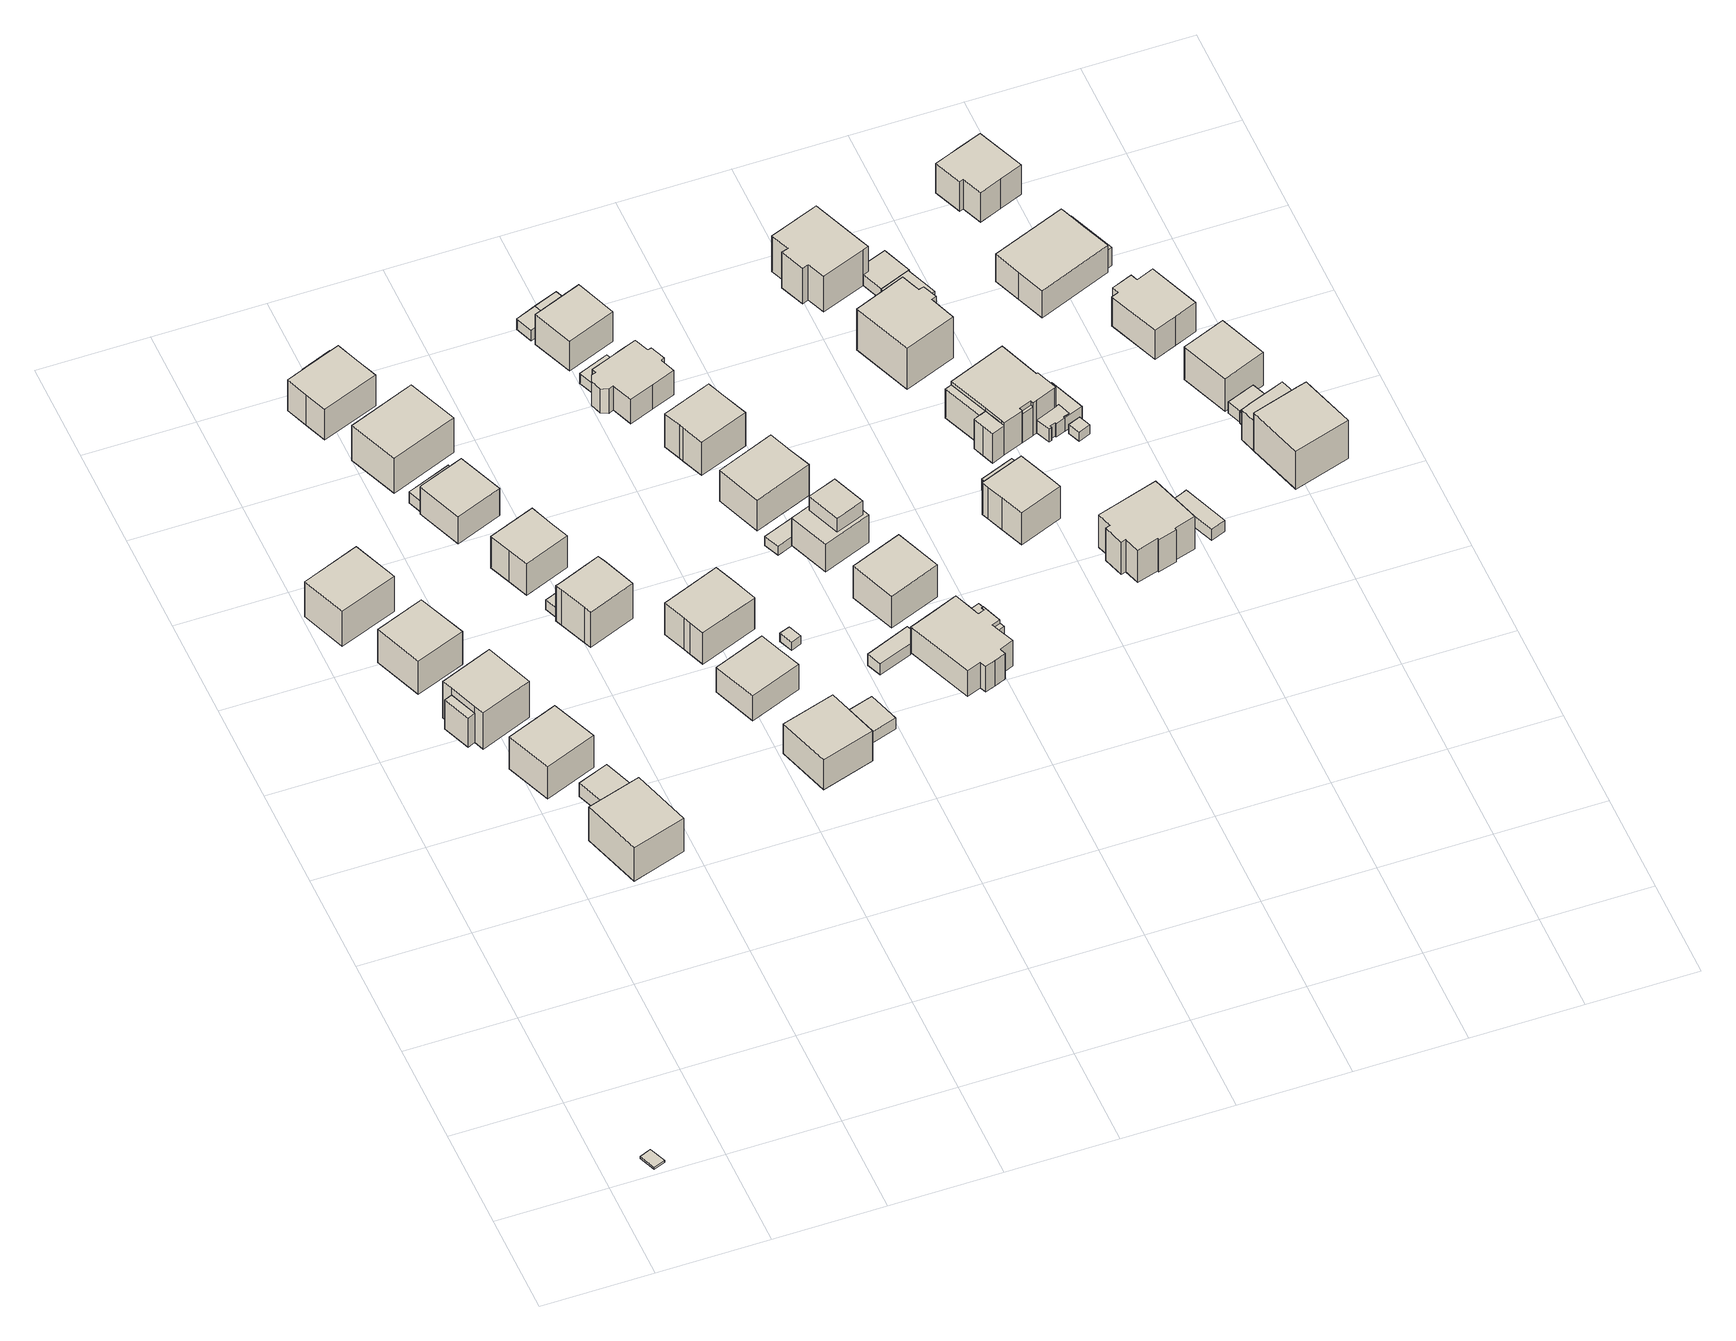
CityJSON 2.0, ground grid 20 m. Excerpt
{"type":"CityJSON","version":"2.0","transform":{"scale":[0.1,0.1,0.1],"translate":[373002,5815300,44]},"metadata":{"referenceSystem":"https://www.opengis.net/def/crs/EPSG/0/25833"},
"CityObjects":{
"building1":{"type":"Building","attributes":{"Gemeindeschluessel":"11000005","BezugspunktDach":"2200","function":"31001_3062","measuredHeight":0.444,"storeysAboveGround":1},"address":[{"country":"Germany","locality":"Berlin","thoroughfareNumber":"26 (1)","thoroughfareName":"Am Flugplatz Gatow"}],"geometry":[{"type":"Solid","lod":"1","boundaries":[[[[0,1,2,3]],[[4,5,6,7]],[[4,7,3,2]],[[5,4,2,1]],[[6,5,1,0]],[[7,6,0,3]]]]}]},
"building2":{"type":"Building","attributes":{"Gemeindeschluessel":"11000005","BezugspunktDach":"2200","function":"51009_1610","measuredHeight":6.77,"storeysAboveGround":0},"address":[{"country":"Germany","locality":"Berlin"}],"geometry":[{"type":"Solid","lod":"1","boundaries":[[[[8,9,10,11]],[[12,13,14,15]],[[12,15,11,10]],[[13,12,10,9]],[[14,13,9,8]],[[15,14,8,11]]]]}]},
"building3":{"type":"Building","attributes":{"Gemeindeschluessel":"11000005","BezugspunktDach":"2200","function":"31001_1010","measuredHeight":9.27,"storeysAboveGround":2},"address":[{"country":"Germany","locality":"Berlin","thoroughfareNumber":"9","thoroughfareName":"Richard-Byrd-Straße"}],"geometry":[{"type":"Solid","lod":"1","boundaries":[[[[16,17,18,19]],[[20,21,22,23]],[[20,23,19,18]],[[21,20,18,17]],[[22,21,17,16]],[[23,22,16,19]]]]}]},
"building4":{"type":"Building","attributes":{"Gemeindeschluessel":"11000005","BezugspunktDach":"2200","function":"31001_1010","measuredHeight":8.78,"storeysAboveGround":2},"address":[{"country":"Germany","locality":"Berlin","thoroughfareNumber":"7","thoroughfareName":"Richard-Byrd-Straße"}],"geometry":[{"type":"Solid","lod":"1","boundaries":[[[[24,25,26,27]],[[28,29,30,31]],[[28,31,27,26]],[[29,28,26,25]],[[30,29,25,24]],[[31,30,24,27]]]]}]},
"building5":{"type":"Building","attributes":{"Gemeindeschluessel":"11000005","BezugspunktDach":"2200","function":"31001_1010","measuredHeight":9.46,"storeysAboveGround":2},"address":[{"country":"Germany","locality":"Berlin","thoroughfareNumber":"5","thoroughfareName":"Richard-Byrd-Straße"}],"geometry":[{"type":"Solid","lod":"1","boundaries":[[[[32,33,34,35,36,37]],[[38,39,40,13,12,41]],[[38,41,37,36]],[[39,38,36,35]],[[40,39,35,34]],[[13,40,34,33]],[[12,13,33,32]],[[41,12,32,37]]]]}]},
"building6":{"type":"Building","attributes":{"Gemeindeschluessel":"11000005","BezugspunktDach":"2200","function":"31001_1010","measuredHeight":8.52,"storeysAboveGround":2},"address":[{"country":"Germany","locality":"Berlin","thoroughfareNumber":"3","thoroughfareName":"Richard-Byrd-Straße"}],"geometry":[{"type":"Solid","lod":"1","boundaries":[[[[42,43,44,45]],[[46,47,48,49]],[[46,49,45,44]],[[47,46,44,43]],[[48,47,43,42]],[[49,48,42,45]]]]}]},
"building7":{"type":"Building","attributes":{"Gemeindeschluessel":"11000005","BezugspunktDach":"2200","function":"31001_1010","measuredHeight":9.33,"storeysAboveGround":2},"address":[{"country":"Germany","locality":"Berlin","thoroughfareNumber":"1","thoroughfareName":"Richard-Byrd-Straße"}],"geometry":[{"type":"Solid","lod":"1","boundaries":[[[[50,51,52,53,54]],[[55,56,57,58,59]],[[55,59,54,53]],[[56,55,53,52]],[[57,56,52,51]],[[58,57,51,50]],[[59,58,50,54]]]]}]},
"building8":{"type":"Building","attributes":{"Gemeindeschluessel":"11000005","BezugspunktDach":"2200","function":"31001_2463","measuredHeight":3.5,"storeysAboveGround":1},"address":[{"country":"Germany","locality":"Berlin","thoroughfareNumber":"1 (1)","thoroughfareName":"Richard-Byrd-Straße"}],"geometry":[{"type":"Solid","lod":"1","boundaries":[[[[60,61,62,63]],[[64,65,66,67]],[[64,67,63,62]],[[65,64,62,61]],[[66,65,61,60]],[[67,66,60,63]]]]}]},
"building9":{"type":"Building","attributes":{"Gemeindeschluessel":"11000005","BezugspunktDach":"2200","function":"31001_1010","measuredHeight":9.6,"storeysAboveGround":1},"address":[{"country":"Germany","locality":"Berlin","thoroughfareNumber":"16","thoroughfareName":"Richard-Byrd-Straße"}],"geometry":[{"type":"Solid","lod":"1","boundaries":[[[[68,69,70,71,72,73,74]],[[75,76,77,78,79,80,81]],[[75,81,74,73]],[[76,75,73,72]],[[77,76,72,71]],[[78,77,71,70]],[[79,78,70,69]],[[80,79,69,68]],[[81,80,68,74]]]]}]},
"building10":{"type":"Building","attributes":{"Gemeindeschluessel":"11000005","BezugspunktDach":"2200","function":"31001_2463","measuredHeight":2.52,"storeysAboveGround":1},"address":[{"country":"Germany","locality":"Berlin","thoroughfareNumber":"12 (1)","thoroughfareName":"Richard-Byrd-Straße"}],"geometry":[{"type":"Solid","lod":"1","boundaries":[[[[82,83,84,85]],[[86,87,88,89]],[[86,89,85,84]],[[87,86,84,83]],[[88,87,83,82]],[[89,88,82,85]]]]}]},
"building11":{"type":"Building","attributes":{"Gemeindeschluessel":"11000005","BezugspunktDach":"2200","function":"31001_1010","measuredHeight":6.41,"storeysAboveGround":2},"address":[{"country":"Germany","locality":"Berlin","thoroughfareNumber":"12","thoroughfareName":"Richard-Byrd-Straße"}],"geometry":[{"type":"Solid","lod":"1","boundaries":[[[[90,91,92,93,94]],[[95,96,97,98,99]],[[95,99,94,93]],[[96,95,93,92]],[[97,96,92,91]],[[98,97,91,90]],[[99,98,90,94]]]]}]},
"building12":{"type":"Building","attributes":{"Gemeindeschluessel":"11000005","BezugspunktDach":"2200","function":"31001_1010","measuredHeight":9.39,"storeysAboveGround":2},"address":[{"country":"Germany","locality":"Berlin","thoroughfareNumber":"14","thoroughfareName":"Richard-Byrd-Straße"}],"geometry":[{"type":"Solid","lod":"1","boundaries":[[[[100,101,102,103]],[[104,105,106,107]],[[104,107,103,102]],[[105,104,102,101]],[[106,105,101,100]],[[107,106,100,103]]]]}]},
"building13":{"type":"Building","attributes":{"Gemeindeschluessel":"11000005","BezugspunktDach":"2200","function":"31001_2463","measuredHeight":2.22,"storeysAboveGround":1},"address":[{"country":"Germany","locality":"Berlin","thoroughfareNumber":"8 (1)","thoroughfareName":"Richard-Byrd-Straße"}],"geometry":[{"type":"Solid","lod":"1","boundaries":[[[[108,109,110,111]],[[112,113,114,115]],[[112,115,111,110]],[[113,112,110,109]],[[114,113,109,108]],[[115,114,108,111]]]]}]},
"building14":{"type":"Building","attributes":{"Gemeindeschluessel":"11000005","BezugspunktDach":"2200","function":"31001_2463","measuredHeight":3.13,"storeysAboveGround":1},"address":[{"country":"Germany","locality":"Berlin","thoroughfareNumber":"16 (1)","thoroughfareName":"Richard-Byrd-Straße"}],"geometry":[{"type":"Solid","lod":"1","boundaries":[[[[116,117,118,119,120]],[[121,122,123,124,125]],[[121,125,120,119]],[[122,121,119,118]],[[123,122,118,117]],[[124,123,117,116]],[[125,124,116,120]]]]}]},
"building15":{"type":"Building","attributes":{"Gemeindeschluessel":"11000005","BezugspunktDach":"2200","function":"31001_1010","measuredHeight":9.86,"storeysAboveGround":1},"address":[{"country":"Germany","locality":"Berlin","thoroughfareNumber":"10","thoroughfareName":"Richard-Byrd-Straße"}],"geometry":[{"type":"Solid","lod":"1","boundaries":[[[[126,127,128,129,130,131]],[[132,133,134,135,136,137]],[[132,137,131,130]],[[133,132,130,129]],[[134,133,129,128]],[[135,134,128,127]],[[136,135,127,126]],[[137,136,126,131]]]]}]},
"building16":{"type":"Building","attributes":{"Gemeindeschluessel":"11000005","BezugspunktDach":"2200","function":"31001_1010","measuredHeight":8.92,"storeysAboveGround":1},"address":[{"country":"Germany","locality":"Berlin","thoroughfareNumber":"8","thoroughfareName":"Richard-Byrd-Straße"}],"geometry":[{"type":"Solid","lod":"1","boundaries":[[[[138,139,140,141,142,143,144,145,146,147]],[[114,113,148,149,150,151,152,153,154,155]],[[114,155,147,146]],[[113,114,146,145]],[[148,113,145,144]],[[149,148,144,143]],[[150,149,143,142]],[[151,150,142,141]],[[152,151,141,140]],[[153,152,140,139]],[[154,153,139,138]],[[155,154,138,147]]]]}]},
"building17":{"type":"Building","attributes":{"Gemeindeschluessel":"11000005","BezugspunktDach":"2200","function":"31001_1010","measuredHeight":7.58,"storeysAboveGround":1},"address":[{"country":"Germany","locality":"Berlin","thoroughfareNumber":"4","thoroughfareName":"Richard-Byrd-Straße"}],"geometry":[{"type":"Solid","lod":"1","boundaries":[[[[156,157,158,159,160]],[[161,162,163,164,165]],[[161,165,160,159]],[[162,161,159,158]],[[163,162,158,157]],[[164,163,157,156]],[[165,164,156,160]]]]}]},
"building18":{"type":"Building","attributes":{"Gemeindeschluessel":"11000005","BezugspunktDach":"2200","function":"31001_1010","measuredHeight":7.96,"storeysAboveGround":1},"address":[{"country":"Germany","locality":"Berlin","thoroughfareNumber":"85","thoroughfareName":"Johann-Landefeldt-Straße"}],"geometry":[{"type":"Solid","lod":"1","boundaries":[[[[166,167,168,169]],[[170,171,172,173]],[[170,173,169,168]],[[171,170,168,167]],[[172,171,167,166]],[[173,172,166,169]]]]}]},
"building19":{"type":"Building","attributes":{"Gemeindeschluessel":"11000005","BezugspunktDach":"2200","function":"31001_1010","measuredHeight":9.32,"storeysAboveGround":1},"address":[{"country":"Germany","locality":"Berlin","thoroughfareNumber":"6","thoroughfareName":"Richard-Byrd-Straße"}],"geometry":[{"type":"Solid","lod":"1","boundaries":[[[[174,175,176,177,178,179,180,181]],[[182,183,184,185,186,187,188,189]],[[182,189,181,180]],[[183,182,180,179]],[[184,183,179,178]],[[185,184,178,177]],[[186,185,177,176]],[[187,186,176,175]],[[188,187,175,174]],[[189,188,174,181]]]]}]},
"building20":{"type":"Building","attributes":{"Gemeindeschluessel":"11000005","BezugspunktDach":"2200","function":"31001_2463","measuredHeight":2.63,"storeysAboveGround":1},"address":[{"country":"Germany","locality":"Berlin","thoroughfareNumber":"85 (1)","thoroughfareName":"Johann-Landefeldt-Straße"}],"geometry":[{"type":"Solid","lod":"1","boundaries":[[[[190,191,192,193]],[[194,195,196,197]],[[194,197,193,192]],[[195,194,192,191]],[[196,195,191,190]],[[197,196,190,193]]]]}]},
"building21":{"type":"Building","attributes":{"Gemeindeschluessel":"11000005","BezugspunktDach":"2200","function":"31001_1000","measuredHeight":1.86,"storeysAboveGround":1},"address":[{"country":"Germany","locality":"Berlin","thoroughfareNumber":"5 (1)","thoroughfareName":"Albrecht-Berblinger-Straße"}],"geometry":[{"type":"Solid","lod":"1","boundaries":[[[[198,199,200,201]],[[202,203,204,205]],[[202,205,201,200]],[[203,202,200,199]],[[204,203,199,198]],[[205,204,198,201]]]]}]},
"building22":{"type":"Building","attributes":{"Gemeindeschluessel":"11000005","BezugspunktDach":"2200","function":"31001_1000","measuredHeight":2.47,"storeysAboveGround":1},"address":[{"country":"Germany","locality":"Berlin","thoroughfareNumber":"15 (2)","thoroughfareName":"Albrecht-Berblinger-Straße"}],"geometry":[{"type":"Solid","lod":"1","boundaries":[[[[206,207,208,209]],[[210,211,212,213]],[[210,213,209,208]],[[211,210,208,207]],[[212,211,207,206]],[[213,212,206,209]]]]}]},
"building23":{"type":"Building","attributes":{"Gemeindeschluessel":"11000005","BezugspunktDach":"2200","function":"31001_2463","measuredHeight":2.51,"storeysAboveGround":1},"address":[{"country":"Germany","locality":"Berlin","thoroughfareNumber":"1 (1)","thoroughfareName":"Albrecht-Berblinger-Straße"}],"geometry":[{"type":"Solid","lod":"1","boundaries":[[[[214,215,216,217,218]],[[219,220,221,222,223]],[[219,223,218,217]],[[220,219,217,216]],[[221,220,216,215]],[[222,221,215,214]],[[223,222,214,218]]]]}]},
"building24":{"type":"Building","attributes":{"Gemeindeschluessel":"11000005","BezugspunktDach":"2200","function":"31001_1010","measuredHeight":2.35,"storeysAboveGround":1},"address":[{"country":"Germany","locality":"Berlin","thoroughfareNumber":"13 (1)","thoroughfareName":"Albrecht-Berblinger-Straße"}],"geometry":[{"type":"Solid","lod":"1","boundaries":[[[[224,225,226,227]],[[228,229,230,231]],[[228,231,227,226]],[[229,228,226,225]],[[230,229,225,224]],[[231,230,224,227]]]]}]},
"building25":{"type":"Building","attributes":{"Gemeindeschluessel":"11000005","BezugspunktDach":"2200","function":"31001_1010","measuredHeight":7.73,"storeysAboveGround":2},"address":[{"country":"Germany","locality":"Berlin","thoroughfareNumber":"15","thoroughfareName":"Albrecht-Berblinger-Straße"}],"geometry":[{"type":"Solid","lod":"1","boundaries":[[[[232,233,234,235]],[[236,237,238,239]],[[236,239,235,234]],[[237,236,234,233]],[[238,237,233,232]],[[239,238,232,235]]]]}]},
"building26":{"type":"Building","attributes":{"Gemeindeschluessel":"11000005","BezugspunktDach":"2200","function":"31001_1010","measuredHeight":9.62,"storeysAboveGround":1},"address":[{"country":"Germany","locality":"Berlin","thoroughfareNumber":"13","thoroughfareName":"Albrecht-Berblinger-Straße"}],"geometry":[{"type":"Solid","lod":"1","boundaries":[[[[240,241,242,243,244,245,246,247,248,249,250,251,252,253,254,255,256]],[[257,258,259,260,261,262,263,264,265,266,267,268,269,270,271,272,273]],[[257,273,256,255]],[[258,257,255,254]],[[259,258,254,253]],[[260,259,253,252]],[[261,260,252,251]],[[262,261,251,250]],[[263,262,250,249]],[[264,263,249,248]],[[265,264,248,247]],[[266,265,247,246]],[[267,266,246,245]],[[268,267,245,244]],[[269,268,244,243]],[[270,269,243,242]],[[271,270,242,241]],[[272,271,241,240]],[[273,272,240,256]]]]}]},
"building27":{"type":"Building","attributes":{"Gemeindeschluessel":"11000005","BezugspunktDach":"2200","function":"51009_1611","measuredHeight":2.44,"storeysAboveGround":0},"address":[{"country":"Germany","locality":"Berlin"}],"geometry":[{"type":"Solid","lod":"1","boundaries":[[[[207,274,275,208]],[[276,277,211,210]],[[276,210,208,275]],[[277,276,275,274]],[[211,277,274,207]],[[210,211,207,208]]]]}]},
"building28":{"type":"Building","attributes":{"Gemeindeschluessel":"11000005","BezugspunktDach":"2200","function":"31001_2463","measuredHeight":2.1,"storeysAboveGround":1},"address":[{"country":"Germany","locality":"Berlin","thoroughfareNumber":"7 (1)","thoroughfareName":"Albrecht-Berblinger-Straße"}],"geometry":[{"type":"Solid","lod":"1","boundaries":[[[[278,279,280,281,282]],[[283,284,285,286,287]],[[283,287,282,281]],[[284,283,281,280]],[[285,284,280,279]],[[286,285,279,278]],[[287,286,278,282]]]]}]},
"building29":{"type":"Building","attributes":{"Gemeindeschluessel":"11000005","BezugspunktDach":"2200","function":"31001_1010","measuredHeight":8.68,"storeysAboveGround":1},"address":[{"country":"Germany","locality":"Berlin","thoroughfareNumber":"11","thoroughfareName":"Albrecht-Berblinger-Straße"}],"geometry":[{"type":"Solid","lod":"1","boundaries":[[[[288,289,290,291,292,293,294,295]],[[296,297,298,299,300,301,302,303]],[[296,303,295,294]],[[297,296,294,293]],[[298,297,293,292]],[[299,298,292,291]],[[300,299,291,290]],[[301,300,290,289]],[[302,301,289,288]],[[303,302,288,295]]]]}]},
"building30":{"type":"Building","attributes":{"Gemeindeschluessel":"11000005","BezugspunktDach":"2200","function":"31001_1010","measuredHeight":8.55,"storeysAboveGround":2},"address":[{"country":"Germany","locality":"Berlin","thoroughfareNumber":"9","thoroughfareName":"Albrecht-Berblinger-Straße"}],"geometry":[{"type":"Solid","lod":"1","boundaries":[[[[304,305,306,307,308]],[[309,310,311,312,313]],[[309,313,308,307]],[[310,309,307,306]],[[311,310,306,305]],[[312,311,305,304]],[[313,312,304,308]]]]}]},
"building31":{"type":"Building","attributes":{"Gemeindeschluessel":"11000005","function":"31001_1010"},"address":[{"country":"Germany","locality":"Berlin","thoroughfareNumber":"7","thoroughfareName":"Albrecht-Berblinger-Straße"}],"children":["building31-1","building31-2"]},
"building31-1":{"type":"BuildingPart","attributes":{"BezugspunktDach":"2200","measuredHeight":10.26,"storeysAboveGround":3},"parents":["building31"],"geometry":[{"type":"Solid","lod":"1","boundaries":[[[[314,315,316,317]],[[318,319,320,321]],[[318,321,317,316]],[[319,318,316,315]],[[320,319,315,314]],[[321,320,314,317]]]]}]},
"building31-2":{"type":"BuildingPart","attributes":{"BezugspunktDach":"2200","measuredHeight":6.48,"storeysAboveGround":3},"parents":["building31"],"geometry":[{"type":"Solid","lod":"1","boundaries":[[[[322,323,324,325,326]],[[327,328,329,330,331]],[[327,331,326,325]],[[328,327,325,324]],[[329,328,324,323]],[[330,329,323,322]],[[331,330,322,326]]]]}]},
"building32":{"type":"Building","attributes":{"Gemeindeschluessel":"11000005","BezugspunktDach":"2200","function":"31001_1010","measuredHeight":7.91,"storeysAboveGround":1},"address":[{"country":"Germany","locality":"Berlin","thoroughfareNumber":"1, 3","thoroughfareName":"Albrecht-Berblinger-Straße"}],"geometry":[{"type":"Solid","lod":"1","boundaries":[[[[332,333,334,335,336,337,338,339,340,341,342,343,344,345,346,347,348,349]],[[350,351,352,353,354,355,356,357,358,359,360,361,362,363,364,365,366,367]],[[350,367,349,348]],[[351,350,348,347]],[[352,351,347,346]],[[353,352,346,345]],[[354,353,345,344]],[[355,354,344,343]],[[356,355,343,342]],[[357,356,342,341]],[[358,357,341,340]],[[359,358,340,339]],[[360,359,339,338]],[[361,360,338,337]],[[362,361,337,336]],[[363,362,336,335]],[[364,363,335,334]],[[365,364,334,333]],[[366,365,333,332]],[[367,366,332,349]]]]}]},
"building33":{"type":"Building","attributes":{"Gemeindeschluessel":"11000005","BezugspunktDach":"2200","function":"31001_1010","measuredHeight":8.29,"storeysAboveGround":2},"address":[{"country":"Germany","locality":"Berlin","thoroughfareNumber":"5","thoroughfareName":"Albrecht-Berblinger-Straße"}],"geometry":[{"type":"Solid","lod":"1","boundaries":[[[[368,369,370,371]],[[372,373,374,375]],[[372,375,371,370]],[[373,372,370,369]],[[374,373,369,368]],[[375,374,368,371]]]]}]},
"building34":{"type":"Building","attributes":{"Gemeindeschluessel":"11000005","BezugspunktDach":"2200","function":"51009_1610","measuredHeight":5.86,"storeysAboveGround":0},"address":[{"country":"Germany","locality":"Berlin"}],"geometry":[{"type":"Solid","lod":"1","boundaries":[[[[376,377,378,379,380,381]],[[382,356,355,354,353,352]],[[382,352,381,380]],[[356,382,380,379]],[[355,356,379,378]],[[354,355,378,377]],[[353,354,377,376]],[[352,353,376,381]]]]}]},
"building35":{"type":"Building","attributes":{"Gemeindeschluessel":"11000005","BezugspunktDach":"2200","function":"51009_1610","measuredHeight":5.18,"storeysAboveGround":0},"address":[{"country":"Germany","locality":"Berlin"}],"geometry":[{"type":"Solid","lod":"1","boundaries":[[[[383,384,385,386]],[[387,388,389,390]],[[387,390,386,385]],[[388,387,385,384]],[[389,388,384,383]],[[390,389,383,386]]]]}]},
"building36":{"type":"Building","attributes":{"Gemeindeschluessel":"11000005","BezugspunktDach":"2200","function":"31001_1010","measuredHeight":8.06,"storeysAboveGround":1},"address":[{"country":"Germany","locality":"Berlin","thoroughfareNumber":"4","thoroughfareName":"Albrecht-Berblinger-Straße"}],"geometry":[{"type":"Solid","lod":"1","boundaries":[[[[391,392,393,394,395,396,397,398]],[[399,400,401,402,403,404,405,406]],[[399,406,398,397]],[[400,399,397,396]],[[401,400,396,395]],[[402,401,395,394]],[[403,402,394,393]],[[404,403,393,392]],[[405,404,392,391]],[[406,405,391,398]]]]}]},
"building37":{"type":"Building","attributes":{"Gemeindeschluessel":"11000005","BezugspunktDach":"2200","function":"31001_2463","measuredHeight":2.77,"storeysAboveGround":1},"address":[{"country":"Germany","locality":"Berlin","thoroughfareNumber":"4 (1)","thoroughfareName":"Albrecht-Berblinger-Straße"}],"geometry":[{"type":"Solid","lod":"1","boundaries":[[[[407,408,409,410,411]],[[412,413,414,415,416]],[[412,416,411,410]],[[413,412,410,409]],[[414,413,409,408]],[[415,414,408,407]],[[416,415,407,411]]]]}]},
"building38":{"type":"Building","attributes":{"Gemeindeschluessel":"11000005","BezugspunktDach":"2200","function":"51009_1610","measuredHeight":6.81,"storeysAboveGround":0},"address":[{"country":"Germany","locality":"Berlin"}],"geometry":[{"type":"Solid","lod":"1","boundaries":[[[[417,418,419,420]],[[421,422,423,424]],[[421,424,420,419]],[[422,421,419,418]],[[423,422,418,417]],[[424,423,417,420]]]]}]},
"building39":{"type":"Building","attributes":{"Gemeindeschluessel":"11000005","BezugspunktDach":"2200","function":"31001_1010","measuredHeight":9.63,"storeysAboveGround":1},"address":[{"country":"Germany","locality":"Berlin","thoroughfareNumber":"12","thoroughfareName":"Albrecht-Berblinger-Straße"}],"geometry":[{"type":"Solid","lod":"1","boundaries":[[[[425,426,427,428,429,430,431,432,433,434]],[[435,436,437,438,439,440,441,442,443,444]],[[435,444,434,433]],[[436,435,433,432]],[[437,436,432,431]],[[438,437,431,430]],[[439,438,430,429]],[[440,439,429,428]],[[441,440,428,427]],[[442,441,427,426]],[[443,442,426,425]],[[444,443,425,434]]]]}]},
"building40":{"type":"Building","attributes":{"Gemeindeschluessel":"11000005","BezugspunktDach":"2200","function":"31001_1010","measuredHeight":11.43,"storeysAboveGround":2},"address":[{"country":"Germany","locality":"Berlin","thoroughfareNumber":"10","thoroughfareName":"Albrecht-Berblinger-Straße"}],"geometry":[{"type":"Solid","lod":"1","boundaries":[[[[445,446,447,448,449,450,451,452,453,454]],[[455,456,457,458,459,460,461,462,463,464]],[[455,464,454,453]],[[456,455,453,452]],[[457,456,452,451]],[[458,457,451,450]],[[459,458,450,449]],[[460,459,449,448]],[[461,460,448,447]],[[462,461,447,446]],[[463,462,446,445]],[[464,463,445,454]]]]}]},
"building41":{"type":"Building","attributes":{"Gemeindeschluessel":"11000005","function":"31001_1010"},"address":[{"country":"Germany","locality":"Berlin","thoroughfareNumber":"6","thoroughfareName":"Albrecht-Berblinger-Straße"}],"children":["building41-1","building41-2"]},
"building41-1":{"type":"BuildingPart","attributes":{"BezugspunktDach":"2200","measuredHeight":8.36,"storeysAboveGround":2},"parents":["building41"],"geometry":[{"type":"MultiSurface","lod":"1","boundaries":[[[465,466,467,468,469,470,471,472,473,474,475,476,477,478,479]],[[480,481,482,483,484,485,486,487,488,489,490,491,492,422,421]],[[480,421,479,478]],[[481,480,478,477]],[[482,481,477,476]],[[483,482,476,475]],[[484,483,475,474]],[[485,484,474,473]],[[486,485,473,472]],[[487,486,472,471]],[[488,487,471,470]],[[489,488,470,469]],[[490,489,469,468]],[[491,490,468,467]],[[493,494,467,466]],[[495,496,497,496,493,466,465]],[[421,422,465,479]],[[492,491,494,493]],[[498,422,499,497,496,495]],[[492,493,496,497]]]}]},
"building41-2":{"type":"BuildingPart","attributes":{"BezugspunktDach":"2200","measuredHeight":7.29,"storeysAboveGround":2},"parents":["building41"],"geometry":[{"type":"MultiSurface","lod":"1","boundaries":[[[500,501,494,496,495,502,503]],[[423,422,497,491,504,505,506]],[[423,506,503,502]],[[422,423,502,495]],[[497,492,507]],[[504,491,494,501]],[[505,504,501,500]],[[506,505,500,503]],[[497,422,495,496]],[[507,492,493,494,491]],[[493,492,497,496]]]}]},
"building42":{"type":"Building","attributes":{"Gemeindeschluessel":"11000005","BezugspunktDach":"2200","function":"51009_1610","measuredHeight":6.69,"storeysAboveGround":0},"address":[{"country":"Germany","locality":"Berlin"}],"geometry":[{"type":"Solid","lod":"1","boundaries":[[[[508,509,510,511]],[[488,487,490,489]],[[488,489,511,510]],[[487,488,510,509]],[[490,487,509,508]],[[489,490,508,511]]]]}]},
"building43":{"type":"Building","attributes":{"Gemeindeschluessel":"11000005","BezugspunktDach":"2200","function":"31001_1010","measuredHeight":9.02,"storeysAboveGround":2},"address":[{"country":"Germany","locality":"Berlin","thoroughfareNumber":"89","thoroughfareName":"Johann-Landefeldt-Straße"}],"geometry":[{"type":"Solid","lod":"1","boundaries":[[[[512,513,514,515,516,517,518,519,520,521,522,523]],[[524,525,526,527,528,529,530,531,532,533,534,535]],[[524,535,523,522]],[[525,524,522,521]],[[526,525,521,520]],[[527,526,520,519]],[[528,527,519,518]],[[529,528,518,517]],[[530,529,517,516]],[[531,530,516,515]],[[532,531,515,514]],[[533,532,514,513]],[[534,533,513,512]],[[535,534,512,523]]]]}]},
"building44":{"type":"Building","attributes":{"Gemeindeschluessel":"11000005","BezugspunktDach":"2200","function":"31001_2463","measuredHeight":2.66,"storeysAboveGround":1},"address":[{"country":"Germany","locality":"Berlin","thoroughfareNumber":"12 (1)","thoroughfareName":"Albrecht-Berblinger-Straße"}],"geometry":[{"type":"Solid","lod":"1","boundaries":[[[[536,537,538,539,540,541]],[[437,436,542,543,544,438]],[[437,438,541,540]],[[436,437,540,539]],[[542,436,539,538]],[[543,542,538,537]],[[544,543,537,536]],[[438,544,536,541]]]]}]},
"building45":{"type":"Building","attributes":{"Gemeindeschluessel":"11000005","BezugspunktDach":"2200","function":"31001_2463","measuredHeight":2.9,"storeysAboveGround":1},"address":[{"country":"Germany","locality":"Berlin","thoroughfareNumber":"10 (1)","thoroughfareName":"Albrecht-Berblinger-Straße"}],"geometry":[{"type":"Solid","lod":"1","boundaries":[[[[545,546,547,548,549,550]],[[551,552,553,554,555,556]],[[551,556,550,549]],[[552,551,549,548]],[[553,552,548,547]],[[554,553,547,546]],[[555,554,546,545]],[[556,555,545,550]]]]}]},
"building46":{"type":"Building","attributes":{"Gemeindeschluessel":"11000005","BezugspunktDach":"2200","function":"51009_1611","measuredHeight":3.05,"storeysAboveGround":0},"address":[{"country":"Germany","locality":"Berlin"}],"geometry":[{"type":"Solid","lod":"1","boundaries":[[[[557,558,559,560,561,562,563,564,565,566,567,568]],[[485,484,569,570,571,572,573,574,575,576,577,486]],[[485,486,568,567]],[[484,485,567,566]],[[569,484,566,565]],[[570,569,565,564]],[[571,570,564,563]],[[572,571,563,562]],[[573,572,562,561]],[[574,573,561,560]],[[575,574,560,559]],[[576,575,559,558]],[[577,576,558,557]],[[486,577,557,568]]]]}]},
"building47":{"type":"Building","attributes":{"Gemeindeschluessel":"11000005","BezugspunktDach":"2200","function":"31001_1000","measuredHeight":2.11,"storeysAboveGround":1},"address":[{"country":"Germany","locality":"Berlin","thoroughfareNumber":"4 (2)","thoroughfareName":"Albrecht-Berblinger-Straße"}],"geometry":[{"type":"Solid","lod":"1","boundaries":[[[[578,579,580,581]],[[582,583,584,585]],[[582,585,581,580]],[[583,582,580,579]],[[584,583,579,578]],[[585,584,578,581]]]]}]},
"building48":{"type":"Building","attributes":{"Gemeindeschluessel":"11000005","BezugspunktDach":"2200","function":"31001_1000","measuredHeight":3.03,"storeysAboveGround":1},"address":[{"country":"Germany","locality":"Berlin","thoroughfareNumber":"6 (1)","thoroughfareName":"Albrecht-Berblinger-Straße"}],"geometry":[{"type":"Solid","lod":"1","boundaries":[[[[566,565,564,563,562,586,587,588]],[[589,590,572,571,570,569,484,482]],[[589,482,588,587]],[[590,589,587,586]],[[572,590,586,562]],[[571,572,562,563]],[[570,571,563,564]],[[569,570,564,565]],[[484,569,565,566]],[[482,484,566,588]]]]}]},
"building49":{"type":"Building","attributes":{"Gemeindeschluessel":"11000005","BezugspunktDach":"2200","function":"31001_2463","measuredHeight":2.87,"storeysAboveGround":1},"address":[{"country":"Germany","locality":"Berlin","thoroughfareNumber":"89 (1)","thoroughfareName":"Johann-Landefeldt-Straße"}],"geometry":[{"type":"Solid","lod":"1","boundaries":[[[[591,592,593,594,595]],[[596,597,598,599,600]],[[596,600,595,594]],[[597,596,594,593]],[[598,597,593,592]],[[599,598,592,591]],[[600,599,591,595]]]]}]},
"building50":{"type":"Building","attributes":{"Gemeindeschluessel":"11000005","function":"31001_1010"},"address":[{"country":"Germany","locality":"Berlin","thoroughfareNumber":"109","thoroughfareName":"Johann-Landefeldt-Straße"}],"children":["building50-1","building50-2"]},
"building50-1":{"type":"BuildingPart","attributes":{"BezugspunktDach":"2200","measuredHeight":8.54,"storeysAboveGround":1},"parents":["building50"],"geometry":[{"type":"MultiSurface","lod":"1","boundaries":[[[601,602,603,604,605,606,607,608]],[[609,610,611,612,613,614,615,616]],[[609,616,608,607]],[[610,609,607,606]],[[617,618,610,606,605]],[[619,617,611,605,604]],[[613,612,604,603]],[[614,613,603,602]],[[615,614,602,601]],[[616,615,601,608]],[[611,610,618,617]],[[612,620,611,617,619]]]}]},
"building50-2":{"type":"BuildingPart","attributes":{"BezugspunktDach":"2200","measuredHeight":4.15,"storeysAboveGround":1},"parents":["building50"],"geometry":[{"type":"MultiSurface","lod":"1","boundaries":[[[619,621,622,618]],[[623,624,612,610]],[[623,610,618,622]],[[624,623,622,621]],[[612,624,621,619]],[[611,617,618,610]],[[619,617,611,612]]]}]},
"building51":{"type":"Building","attributes":{"Gemeindeschluessel":"11000005","BezugspunktDach":"2200","function":"31001_1010","measuredHeight":8.1,"storeysAboveGround":1},"address":[{"country":"Germany","locality":"Berlin","thoroughfareNumber":"111","thoroughfareName":"Johann-Landefeldt-Straße"}],"geometry":[{"type":"Solid","lod":"1","boundaries":[[[[625,626,627,628,629,630,631,632,633]],[[634,635,636,637,638,639,640,641,642]],[[634,642,633,632]],[[635,634,632,631]],[[636,635,631,630]],[[637,636,630,629]],[[638,637,629,628]],[[639,638,628,627]],[[640,639,627,626]],[[641,640,626,625]],[[642,641,625,633]]]]}]},
"building52":{"type":"Building","attributes":{"Gemeindeschluessel":"11000005","BezugspunktDach":"2200","function":"31001_1010","measuredHeight":9.03,"storeysAboveGround":1},"address":[{"country":"Germany","locality":"Berlin","thoroughfareNumber":"107","thoroughfareName":"Johann-Landefeldt-Straße"}],"geometry":[{"type":"Solid","lod":"1","boundaries":[[[[643,644,645,646,647,648,649,650,651,652]],[[653,654,655,656,657,658,659,660,661,662]],[[653,662,652,651]],[[654,653,651,650]],[[655,654,650,649]],[[656,655,649,648]],[[657,656,648,647]],[[658,657,647,646]],[[659,658,646,645]],[[660,659,645,644]],[[661,660,644,643]],[[662,661,643,652]]]]}]},
"building53":{"type":"Building","attributes":{"Gemeindeschluessel":"11000005","BezugspunktDach":"2200","function":"31001_2463","measuredHeight":2.54,"storeysAboveGround":1},"address":[{"country":"Germany","locality":"Berlin","thoroughfareNumber":"105 (1)","thoroughfareName":"Johann-Landefeldt-Straße"}],"geometry":[{"type":"Solid","lod":"1","boundaries":[[[[663,664,665,666]],[[667,668,669,670]],[[667,670,666,665]],[[668,667,665,664]],[[669,668,664,663]],[[670,669,663,666]]]]}]},
"building54":{"type":"Building","attributes":{"Gemeindeschluessel":"11000005","BezugspunktDach":"2200","function":"31001_2463","measuredHeight":7.01,"storeysAboveGround":1},"address":[{"country":"Germany","locality":"Berlin","thoroughfareNumber":"103 (1)","thoroughfareName":"Johann-Landefeldt-Straße"}],"geometry":[{"type":"Solid","lod":"1","boundaries":[[[[671,672,673,674,675,676]],[[677,678,679,680,681,682]],[[677,682,676,675]],[[678,677,675,674]],[[679,678,674,673]],[[680,679,673,672]],[[681,680,672,671]],[[682,681,671,676]]]]}]},
"building55":{"type":"Building","attributes":{"Gemeindeschluessel":"11000005","BezugspunktDach":"2200","function":"31001_2463","measuredHeight":2.77,"storeysAboveGround":1},"address":[{"country":"Germany","locality":"Berlin","thoroughfareNumber":"105 (2)","thoroughfareName":"Johann-Landefeldt-Straße"}],"geometry":[{"type":"Solid","lod":"1","boundaries":[[[[683,684,664,663]],[[685,686,687,688]],[[685,688,663,664]],[[686,685,664,684]],[[687,686,684,683]],[[688,687,683,663]]]]}]},
"building56":{"type":"Building","attributes":{"Gemeindeschluessel":"11000005","BezugspunktDach":"2200","function":"31001_1010","measuredHeight":8.41,"storeysAboveGround":1},"address":[{"country":"Germany","locality":"Berlin","thoroughfareNumber":"105","thoroughfareName":"Johann-Landefeldt-Straße"}],"geometry":[{"type":"Solid","lod":"1","boundaries":[[[[689,690,691,692]],[[693,694,695,696]],[[693,696,692,691]],[[694,693,691,690]],[[695,694,690,689]],[[696,695,689,692]]]]}]},
"building57":{"type":"Building","attributes":{"Gemeindeschluessel":"11000005","BezugspunktDach":"2200","function":"31001_1010","measuredHeight":10.04,"storeysAboveGround":2},"address":[{"country":"Germany","locality":"Berlin","thoroughfareNumber":"103","thoroughfareName":"Johann-Landefeldt-Straße"}],"geometry":[{"type":"Solid","lod":"1","boundaries":[[[[697,698,699,700,701]],[[680,702,703,704,681]],[[680,681,701,700]],[[702,680,700,699]],[[703,702,699,698]],[[704,703,698,697]],[[681,704,697,701]]]]}]}
},
"vertices":[
[80,8,10],[101,16,10],[89,47,10],[68,38,10],[89,47,5],[101,16,5],[80,8,5],[68,38,5],
[141,974,75],[155,980,75],[135,1031,75],[121,1025,75],[135,1031,7],[155,980,7],[141,974,7],[121,1025,7],
[34,1252,90],[140,1293,90],[107,1376,90],[2,1335,90],[107,1376,8],[140,1293,8],[34,1252,8],[2,1335,8],
[109,1110,85],[199,1145,85],[163,1234,85],[74,1199,85],[163,1234,8],[199,1145,8],[109,1110,8],[74,1199,8],
[135,1031,92],[155,980,92],[162,961,92],[256,999,92],[222,1087,92],[127,1049,92],[222,1087,7],[256,999,7],[162,961,7],[127,1049,7],
[218,822,82],[312,859,82],[278,943,82],[185,906,82],[278,943,7],[312,859,7],[218,822,7],[185,906,7],
[281,605,84],[379,636,84],[345,746,84],[297,731,84],[246,715,84],[297,731,6],[345,746,6],[379,636,6],[281,605,6],[246,715,6],
[297,731,38],[354,749,38],[323,831,38],[267,809,38],[323,831,7],[354,749,7],[297,731,7],[267,809,7],
[158,1723,80],[174,1682,80],[277,1722,80],[261,1763,80],[245,1804,80],[198,1786,80],[142,1764,80],[198,1786,8],[245,1804,8],[261,1763,8],[277,1722,8],[174,1682,8],[158,1723,8],[142,1764,8],
[260,1477,34],[340,1508,34],[329,1536,34],[249,1505,34],[329,1536,8],[340,1508,8],[260,1477,8],[249,1505,8],
[289,1391,73],[373,1425,73],[340,1508,73],[260,1477,73],[256,1475,73],[260,1477,9],[340,1508,9],[373,1425,9],[289,1391,9],[256,1475,9],
[234,1531,92],[355,1579,92],[318,1671,92],[197,1623,92],[318,1671,10],[355,1579,10],[234,1531,10],[197,1623,10],
[378,1180,30],[430,1201,30],[419,1229,30],[367,1208,30],[419,1229,8],[430,1201,8],[378,1180,8],[367,1208,8],
[198,1786,37],[245,1804,37],[254,1808,37],[243,1836,37],[187,1814,37],[243,1836,9],[254,1808,9],[245,1804,9],[198,1786,9],[187,1814,9],
[334,1284,84],[349,1246,84],[432,1279,84],[417,1317,84],[402,1356,84],[318,1323,84],[402,1356,10],[417,1317,10],[432,1279,10],[349,1246,10],[334,1284,10],[318,1323,10],
[378,1166,91],[398,1117,91],[403,1104,91],[489,1138,91],[484,1151,91],[465,1200,91],[459,1213,91],[430,1201,91],[378,1180,91],[373,1179,91],[459,1213,8],[465,1200,8],[484,1151,8],[489,1138,8],[403,1104,8],[398,1117,8],[378,1166,8],[373,1179,8],
[585,858,68],[679,895,68],[663,935,68],[647,975,68],[554,938,68],[647,975,10],[663,935,10],[679,895,10],[585,858,10],[554,938,10],
[636,678,78],[732,708,78],[702,805,78],[605,775,78],[702,805,8],[732,708,8],[636,678,8],[605,775,8],
[541,1045,82],[546,1032,82],[557,1004,82],[662,1045,82],[651,1074,82],[646,1087,82],[629,1129,82],[524,1087,82],[629,1129,8],[646,1087,8],[651,1074,8],[662,1045,8],[557,1004,8],[546,1032,8],[541,1045,8],[524,1087,8],
[735,741,34],[792,759,34],[774,817,34],[717,799,34],[774,817,8],[792,759,8],[735,741,8],[717,799,8],
[699,977,30],[718,985,30],[708,1010,30],[689,1003,30],[708,1010,11],[718,985,11],[699,977,11],[689,1003,11],
[559,1758,38],[596,1773,38],[584,1805,38],[547,1790,38],[584,1805,13],[596,1773,13],[559,1758,13],[547,1790,13],
[813,879,33],[875,903,33],[894,911,33],[883,939,33],[802,906,33],[883,939,7],[894,911,7],[875,903,7],[813,879,7],[802,906,7],
[608,1615,38],[664,1637,38],[652,1664,38],[597,1642,38],[652,1664,14],[664,1637,14],[608,1615,14],[597,1642,14],
[592,1673,84],[680,1708,84],[651,1783,84],[562,1748,84],[651,1783,14],[680,1708,14],[592,1673,14],[562,1748,14],
[604,1571,70],[617,1565,70],[626,1569,70],[641,1531,70],[685,1548,70],[728,1565,70],[718,1593,70],[724,1596,70],[713,1624,70],[706,1622,70],[695,1649,70],[664,1637,70],[651,1632,70],[608,1615,70],[611,1607,70],[602,1604,70],[597,1591,70],[602,1604,13],[611,1607,13],[608,1615,13],[651,1632,13],[664,1637,13],[695,1649,13],[706,1622,13],[713,1624,13],[724,1596,13],[718,1593,13],[728,1565,13],[685,1548,13],[641,1531,13],[626,1569,13],[617,1565,13],[604,1571,13],[597,1591,13],
[640,1790,38],[627,1822,38],[627,1822,13],[640,1790,13],
[755,1178,33],[783,1189,33],[838,1211,33],[827,1239,33],[743,1206,33],[827,1239,12],[838,1211,12],[783,1189,12],[755,1178,12],[743,1206,12],
[686,1432,91],[689,1424,91],[705,1384,91],[794,1419,91],[778,1459,91],[775,1467,91],[762,1499,91],[673,1464,91],[762,1499,13],[775,1467,13],[778,1459,13],[794,1419,13],[705,1384,13],[689,1424,13],[686,1432,13],[673,1464,13],
[743,1239,85],[849,1281,85],[832,1322,85],[816,1364,85],[711,1322,85],[816,1364,13],[832,1322,13],[849,1281,13],[743,1239,13],[711,1322,13],
[839,1134,110],[891,1154,110],[867,1215,110],[815,1195,110],[867,1215,13],[891,1154,13],[839,1134,13],[815,1195,13],
[812,1115,78],[900,1150,78],[871,1224,78],[838,1211,78],[783,1189,78],[838,1211,13],[871,1224,13],[900,1150,13],[812,1115,13],[783,1189,13],
[924,780,71],[950,790,71],[955,779,71],[974,786,71],[994,794,71],[990,805,71],[1016,816,71],[1002,849,71],[998,859,71],[1013,865,71],[999,902,71],[996,901,71],[998,895,71],[986,890,71],[980,906,71],[967,940,71],[921,921,71],[875,903,71],[921,921,11],[967,940,11],[980,906,11],[986,890,11],[998,895,11],[996,901,11],[999,902,11],[1013,865,11],[998,859,11],[1002,849,11],[1016,816,11],[990,805,11],[994,794,11],[974,786,11],[955,779,11],[950,790,11],[924,780,11],[875,903,11],
[866,964,86],[959,1001,86],[926,1085,86],[833,1048,86],[926,1085,11],[959,1001,11],[866,964,11],[833,1048,11],
[986,890,70],[998,895,70],[996,901,70],[999,902,70],[995,912,70],[980,906,70],[995,912,11],
[1002,849,64],[1017,855,64],[1013,865,64],[998,859,64],[1013,865,12],[1017,855,12],[1002,849,12],[998,859,12],
[1097,1128,87],[1109,1098,87],[1126,1056,87],[1205,1087,87],[1200,1100,87],[1188,1130,87],[1171,1172,87],[1092,1141,87],[1171,1172,12],[1188,1130,12],[1200,1100,12],[1205,1087,12],[1126,1056,12],[1109,1098,12],[1097,1128,12],[1092,1141,12],
[1123,1163,38],[1183,1187,38],[1177,1201,38],[1172,1215,38],[1111,1191,38],[1172,1215,12],[1177,1201,12],[1183,1187,12],[1123,1163,12],[1111,1191,12],
[1144,1284,81],[1156,1289,81],[1126,1363,81],[1114,1358,81],[1126,1363,13],[1156,1289,13],[1144,1284,13],[1114,1358,13],
[986,1720,100],[974,1716,100],[992,1671,100],[1003,1676,100],[1017,1642,100],[1097,1673,100],[1107,1677,100],[1101,1691,100],[1062,1790,100],[972,1755,100],[1062,1790,16],[1101,1691,16],[1107,1677,16],[1097,1673,16],[1017,1642,16],[1003,1676,16],[992,1671,16],[974,1716,16],[986,1720,16],[972,1755,16],
[1084,1449,97],[1178,1486,97],[1160,1534,97],[1169,1538,97],[1158,1565,97],[1149,1562,97],[1143,1576,97],[1135,1597,97],[1125,1593,97],[1041,1559,97],[1125,1593,1],[1135,1597,1],[1143,1576,1],[1149,1562,1],[1158,1565,1],[1169,1538,1],[1160,1534,1],[1178,1486,1],[1084,1449,1],[1041,1559,1],
[1156,1289,89],[1170,1254,89],[1172,1248,89],[1208,1262,89],[1206,1268,89],[1229,1277,89],[1231,1271,89],[1238,1274,89],[1275,1289,89],[1277,1290,89],[1276,1293,89],[1262,1330,89],[1259,1329,89],[1230,1405,89],[1126,1363,89],[1230,1405,13],[1259,1329,13],[1262,1330,13],[1276,1293,13],[1277,1290,13],[1275,1289,13],[1238,1274,13],[1231,1271,13],[1229,1277,13],[1206,1268,13],[1208,1262,13],[1172,1248,13],[1170,1254,13],[1170,1254,82],[1172,1248,82],[1156,1289,82],[1164,1268,82],[1164,1268,13],[1156,1289,22],[1160,1278,13],
[1140,1259,82],[1148,1238,82],[1144,1284,82],[1132,1279,82],[1148,1238,13],[1140,1259,13],[1132,1279,13],[1171,1251,13],
[1208,1262,80],[1231,1271,80],[1229,1277,80],[1206,1268,80],
[1251,938,87],[1260,941,87],[1269,912,87],[1308,924,87],[1309,921,87],[1343,931,87],[1342,935,87],[1381,947,87],[1351,1042,87],[1239,1007,87],[1248,979,87],[1239,976,87],[1248,979,11],[1239,1007,11],[1351,1042,11],[1381,947,11],[1342,935,11],[1343,931,11],[1309,921,11],[1308,924,11],[1269,912,11],[1260,941,11],[1251,938,11],[1239,976,11],
[1113,1632,42],[1169,1655,42],[1148,1709,42],[1101,1691,42],[1107,1677,42],[1097,1673,42],[1148,1709,16],[1169,1655,16],[1113,1632,16],
[1125,1593,45],[1135,1597,45],[1143,1576,45],[1189,1594,45],[1166,1652,45],[1111,1630,45],[1166,1652,15],[1189,1594,15],[1143,1576,15],[1135,1597,15],[1125,1593,15],[1111,1630,15],
[1249,1248,44],[1254,1250,44],[1253,1253,44],[1263,1257,44],[1264,1254,44],[1281,1261,44],[1280,1264,44],[1292,1268,44],[1283,1292,44],[1277,1290,44],[1275,1289,44],[1238,1274,44],[1283,1292,13],[1292,1268,13],[1280,1264,13],[1281,1261,13],[1264,1254,13],[1263,1257,13],[1253,1253,13],[1254,1250,13],[1249,1248,13],
[1294,1231,35],[1316,1240,35],[1307,1262,35],[1285,1253,35],[1307,1262,14],[1316,1240,14],[1294,1231,14],[1285,1253,14],
[1316,1274,44],[1290,1341,44],[1262,1330,44],[1290,1341,13],[1316,1274,13],
[1413,955,36],[1440,966,36],[1407,1050,36],[1393,1044,36],[1379,1039,36],[1393,1044,10],[1407,1050,10],[1440,966,10],[1413,955,10],[1379,1039,10],
[1317,1552,81],[1337,1501,81],[1471,1555,81],[1469,1561,81],[1451,1605,81],[1434,1649,81],[1431,1656,81],[1297,1603,81],[1431,1656,17],[1434,1649,17],[1451,1605,17],[1469,1561,17],[1471,1555,17],[1337,1501,17],[1317,1552,17],[1297,1603,17],[1451,1605,59],[1434,1649,59],[1469,1561,59],[1464,1572,17],
[1483,1567,59],[1448,1655,59],[1448,1655,17],[1483,1567,17],
[1300,1766,86],[1307,1769,86],[1322,1732,86],[1363,1748,86],[1405,1765,86],[1369,1853,86],[1328,1837,86],[1309,1830,86],[1279,1818,86],[1309,1830,17],[1328,1837,17],[1369,1853,17],[1405,1765,17],[1363,1748,17],[1322,1732,17],[1307,1769,17],[1300,1766,17],[1279,1818,17],
[1472,1351,84],[1514,1368,84],[1555,1384,84],[1518,1478,84],[1486,1465,84],[1481,1478,84],[1471,1474,84],[1443,1463,84],[1448,1450,84],[1435,1445,84],[1448,1450,16],[1443,1463,16],[1471,1474,16],[1481,1478,16],[1486,1465,16],[1518,1478,16],[1555,1384,16],[1514,1368,16],[1472,1351,16],[1435,1445,16],
[1548,1175,41],[1599,1195,41],[1589,1220,41],[1538,1200,41],[1589,1220,15],[1599,1195,15],[1548,1175,15],[1538,1200,15],
[1547,1111,82],[1633,1138,82],[1621,1174,82],[1609,1169,82],[1557,1149,82],[1538,1141,82],[1557,1149,12],[1609,1169,12],[1621,1174,12],[1633,1138,12],[1547,1111,12],[1538,1141,12],
[1557,1149,41],[1609,1169,41],[1599,1195,13],[1609,1169,13],[1557,1149,13],[1548,1175,13],
[1535,1205,92],[1613,1236,92],[1578,1325,92],[1500,1294,92],[1578,1325,15],[1613,1236,15],[1535,1205,15],[1500,1294,15],
[1579,1008,101],[1682,1040,101],[1650,1143,101],[1633,1138,101],[1547,1111,101],[1650,1143,12],[1682,1040,12],[1579,1008,12]
]}
